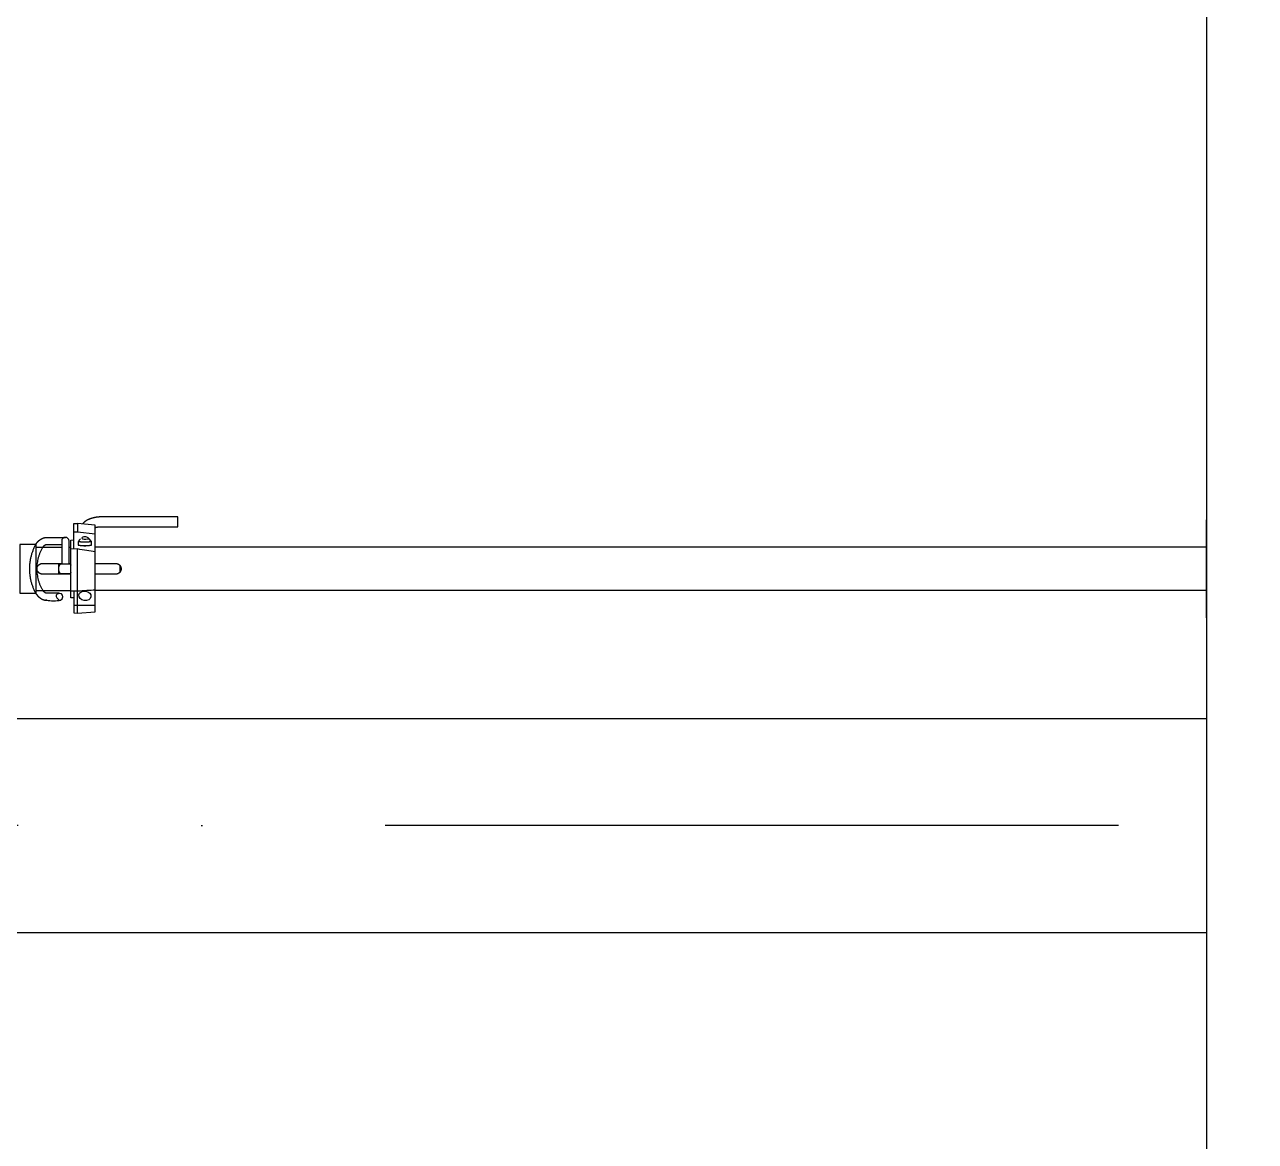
# Model space of a CAD drawing. Header units: millimetres. Extents: x 1924 to 471109, y -30014 to 109986.
# Drawn here: x 465719 to 467733, y 59391 to 61218 of the extents above; entities that cross this region are included whole.
import ezdxf

# ---------------------------------------------------------------- set-up
doc = ezdxf.new("R2010")
doc.units = ezdxf.units.MM
doc.header["$LTSCALE"] = 100
doc.linetypes.add('104', pattern=[4, 2, -2])
doc.linetypes.add('ACAD_ISO10W100', pattern=[18, 12, -3, 0, -3])
doc.layers.add('D NOSNIKY', color=7, linetype='Continuous', true_color=0x994d4d)
doc.layers.add('nosne steny', color=140, linetype='Continuous', lineweight=30, plot=False)
doc.layers.add('podlazi', color=40, linetype='Continuous', lineweight=30, plot=False)
doc.layers.add('osy objektu', color=130, linetype='ACAD_ISO10W100', plot=False)
doc.layers.add('PERI_HIDDEN', color=30, linetype='104', plot=False)

msp = doc.modelspace()

# ---------------------------------------------------------------- linework, layer by layer
at = {"color": 0, "linetype": 'ByBlock'}
for p, q in [((465799.947, 60388.015), (465805.947, 60388.015)), ((465738.447, 60363.29), (465779.947, 60363.29)), ((465791.947, 60363.29), (465794.947, 60363.29)), ((465774.947, 60336.495), (465774.947, 60318.995)), ((465791.947, 60336.495), (465794.947, 60336.495)), ((465874.947, 60333.603), (465874.947, 60321.888)), ((465738.447, 60292.2), (465794.947, 60292.2))]:
    msp.add_line(p, q, dxfattribs=at)
for points in [[(465834.947, 60395.355), (465835.1, 60395.394), (465835.253, 60395.434), (465835.408, 60395.473), (465835.564, 60395.511), (465835.72, 60395.549), (465835.878, 60395.586), (465836.036, 60395.623), (465836.195, 60395.659), (465836.354, 60395.694), (465836.515, 60395.73), (465836.676, 60395.764), (465836.838, 60395.798), (465837.001, 60395.831), (465837.164, 60395.864), (465837.493, 60395.928), (465837.825, 60395.99), (465838.159, 60396.049), (465838.496, 60396.106), (465838.835, 60396.16), (465839.177, 60396.212), (465839.52, 60396.262), (465839.866, 60396.309), (465840.214, 60396.353), (465840.563, 60396.394), (465840.914, 60396.434), (465841.267, 60396.47), (465841.621, 60396.504), (465841.977, 60396.535), (465842.334, 60396.564), (465842.692, 60396.59), (465843.051, 60396.613), (465843.411, 60396.633), (465843.772, 60396.651), (465844.133, 60396.666), (465844.495, 60396.679), (465844.858, 60396.688), (465845.22, 60396.695), (465845.583, 60396.7), (465845.947, 60396.701), (465969.947, 60396.701), (465969.947, 60412.701), (465845.947, 60412.701), (465845.652, 60412.7), (465845.358, 60412.698), (465845.063, 60412.695), (465844.769, 60412.69), (465844.475, 60412.684), (465844.18, 60412.677), (465843.886, 60412.668), (465843.592, 60412.658), (465843.299, 60412.646), (465843.005, 60412.633), (465842.712, 60412.619), (465842.418, 60412.603), (465842.125, 60412.586), (465841.832, 60412.568), (465841.54, 60412.549), (465841.247, 60412.528), (465840.955, 60412.505), (465840.664, 60412.482), (465840.372, 60412.456), (465840.081, 60412.43), (465839.79, 60412.402), (465839.5, 60412.373), (465839.21, 60412.343), (465838.921, 60412.311), (465838.631, 60412.278), (465838.343, 60412.243), (465838.054, 60412.207), (465837.767, 60412.17), (465837.479, 60412.132), (465837.193, 60412.092), (465836.906, 60412.051), (465836.621, 60412.008), (465836.336, 60411.964), (465836.051, 60411.919), (465835.767, 60411.872), (465835.484, 60411.824), (465835.201, 60411.775), (465834.919, 60411.724), (465834.637, 60411.672), (465834.357, 60411.619), (465834.077, 60411.564), (465833.797, 60411.508), (465833.519, 60411.45), (465833.241, 60411.392), (465832.964, 60411.332), (465832.687, 60411.27), (465832.412, 60411.207), (465832.137, 60411.143), (465831.863, 60411.078), (465831.59, 60411.011), (465831.317, 60410.942), (465831.046, 60410.873), (465830.775, 60410.802), (465830.505, 60410.729), (465830.236, 60410.656), (465829.968, 60410.581), (465829.701, 60410.504), (465829.435, 60410.426), (465829.17, 60410.347), (465828.906, 60410.266), (465828.643, 60410.185), (465828.38, 60410.101), (465828.119, 60410.017), (465827.859, 60409.93), (465827.729, 60409.887), (465827.6, 60409.843), (465827.471, 60409.799), (465827.342, 60409.754), (465827.213, 60409.709), (465827.084, 60409.664), (465826.956, 60409.618), (465826.828, 60409.572), (465826.701, 60409.526), (465826.574, 60409.479), (465826.447, 60409.432), (465826.32, 60409.385), (465826.193, 60409.337), (465826.067, 60409.289), (465825.941, 60409.241), (465825.815, 60409.192), (465825.69, 60409.143), (465825.565, 60409.094), (465825.44, 60409.044), (465825.316, 60408.994), (465825.191, 60408.943), (465825.067, 60408.892), (465824.944, 60408.841), (465824.82, 60408.79), (465824.697, 60408.738), (465824.575, 60408.685), (465824.452, 60408.633), (465824.33, 60408.58), (465824.208, 60408.526), (465824.087, 60408.473), (465823.965, 60408.418), (465823.844, 60408.364), (465823.724, 60408.309), (465823.603, 60408.254), (465823.483, 60408.198), (465823.364, 60408.142), (465823.244, 60408.086), (465823.125, 60408.029), (465823.006, 60407.972), (465822.888, 60407.915), (465822.77, 60407.857), (465822.652, 60407.798), (465822.534, 60407.74), (465822.417, 60407.681), (465822.3, 60407.621), (465822.184, 60407.562), (465822.068, 60407.501), (465821.952, 60407.441), (465821.836, 60407.38), (465821.721, 60407.318), (465821.606, 60407.257), (465821.491, 60407.195), (465821.377, 60407.132), (465821.263, 60407.069), (465821.15, 60407.006), (465821.037, 60406.942), (465820.924, 60406.878), (465820.811, 60406.813), (465820.699, 60406.748), (465820.587, 60406.683), (465820.476, 60406.617), (465820.365, 60406.551), (465820.254, 60406.484), (465820.144, 60406.417), (465820.034, 60406.35), (465819.924, 60406.282), (465819.815, 60406.214), (465819.706, 60406.145), (465819.597, 60406.076), (465819.489, 60406.007), (465819.381, 60405.937), (465819.274, 60405.867), (465819.167, 60405.796), (465819.06, 60405.725), (465818.953, 60405.653), (465818.847, 60405.581), (465818.742, 60405.509), (465818.637, 60405.436), (465818.532, 60405.362), (465818.427, 60405.288), (465818.323, 60405.214), (465818.219, 60405.14), (465818.116, 60405.064), (465818.013, 60404.989), (465817.91, 60404.913), (465817.808, 60404.836), (465817.706, 60404.759), (465817.605, 60404.682), (465817.504, 60404.604), (465817.403, 60404.526), (465817.303, 60404.447), (465817.203, 60404.367), (465817.104, 60404.288), (465817.005, 60404.207), (465816.907, 60404.127), (465816.808, 60404.045), (465816.711, 60403.963), (465816.614, 60403.881), (465816.517, 60403.798), (465816.421, 60403.715), (465816.325, 60403.631), (465816.229, 60403.547), (465816.134, 60403.462), (465816.04, 60403.377), (465815.946, 60403.291), (465815.852, 60403.205), (465815.759, 60403.118), (465815.667, 60403.03), (465815.575, 60402.943), (465815.483, 60402.854), (465815.392, 60402.765), (465815.301, 60402.676), (465815.211, 60402.585), (465815.122, 60402.495), (465815.032, 60402.404), (465814.944, 60402.312), (465814.856, 60402.22), (465814.768, 60402.127), (465814.681, 60402.033), (465814.595, 60401.939), (465814.509, 60401.845), (465814.423, 60401.75), (465814.338, 60401.654), (465814.254, 60401.558), (465814.17, 60401.461), (465814.086, 60401.364), (465814.004, 60401.266), (465813.921, 60401.167)], [(465799.947, 60359.929), (465799.947, 60402.015), (465805.947, 60402.015)], [(465805.947, 60255.276), (465834.947, 60257.362), (465834.947, 60398.931), (465805.947, 60402.015), (465805.947, 60388.015), (465834.947, 60384.931)], [(465737.541, 60367.824), (465737.541, 60367.824), (465737.594, 60367.903), (465737.648, 60367.981), (465737.702, 60368.059), (465737.757, 60368.137), (465737.811, 60368.215), (465737.865, 60368.293), (465737.92, 60368.37), (465737.975, 60368.447), (465738.03, 60368.524), (465738.085, 60368.601), (465738.14, 60368.678), (465738.195, 60368.754), (465738.251, 60368.83), (465738.306, 60368.906), (465738.362, 60368.982), (465738.418, 60369.057), (465738.474, 60369.133), (465738.53, 60369.208), (465738.586, 60369.282), (465738.643, 60369.357), (465738.7, 60369.432), (465738.756, 60369.506), (465738.813, 60369.58), (465738.87, 60369.654), (465738.927, 60369.727), (465738.985, 60369.801), (465739.042, 60369.874), (465739.1, 60369.947), (465739.158, 60370.019), (465739.215, 60370.092), (465739.274, 60370.164), (465739.332, 60370.236), (465739.39, 60370.308), (465739.449, 60370.38), (465739.507, 60370.451), (465739.566, 60370.522), (465739.625, 60370.593), (465739.684, 60370.664), (465739.743, 60370.734), (465739.802, 60370.805), (465739.862, 60370.875), (465739.922, 60370.945), (465739.981, 60371.014), (465740.041, 60371.084), (465740.101, 60371.153), (465740.162, 60371.222), (465740.222, 60371.29), (465740.283, 60371.359), (465740.343, 60371.427), (465740.404, 60371.495), (465740.465, 60371.563), (465740.526, 60371.63), (465740.588, 60371.698), (465740.649, 60371.765), (465740.711, 60371.832), (465740.772, 60371.899), (465740.834, 60371.965), (465740.896, 60372.031), (465740.959, 60372.097), (465741.021, 60372.163), (465741.084, 60372.228), (465741.146, 60372.294), (465741.209, 60372.359), (465741.272, 60372.424), (465741.335, 60372.488), (465741.398, 60372.552), (465741.462, 60372.617), (465741.526, 60372.68), (465741.589, 60372.744), (465741.653, 60372.807), (465741.717, 60372.87), (465741.781, 60372.933), (465741.846, 60372.996), (465741.91, 60373.058), (465741.975, 60373.12), (465742.04, 60373.182), (465742.105, 60373.244), (465742.17, 60373.305), (465742.235, 60373.367), (465742.301, 60373.427), (465742.366, 60373.488), (465742.432, 60373.548), (465742.498, 60373.609), (465742.564, 60373.668), (465742.63, 60373.728), (465742.697, 60373.787), (465742.763, 60373.847), (465742.83, 60373.905), (465742.897, 60373.964), (465742.964, 60374.022), (465743.031, 60374.08), (465743.098, 60374.138), (465743.165, 60374.196), (465743.233, 60374.253), (465743.301, 60374.31), (465743.369, 60374.367), (465743.437, 60374.423), (465743.505, 60374.479), (465743.573, 60374.535), (465743.642, 60374.591), (465743.711, 60374.646), (465743.779, 60374.701), (465743.848, 60374.756), (465743.918, 60374.811), (465743.987, 60374.865), (465744.056, 60374.919), (465744.126, 60374.973), (465744.196, 60375.026), (465744.266, 60375.079), (465744.336, 60375.132), (465744.406, 60375.185), (465744.476, 60375.237), (465744.547, 60375.289), (465744.617, 60375.341), (465744.688, 60375.392), (465744.759, 60375.443), (465744.83, 60375.494), (465744.902, 60375.545), (465744.973, 60375.595), (465745.045, 60375.645), (465745.117, 60375.695), (465745.189, 60375.744), (465745.261, 60375.793), (465745.333, 60375.842), (465745.405, 60375.891), (465745.478, 60375.939), (465745.551, 60375.987), (465745.624, 60376.035), (465745.697, 60376.082), (465745.77, 60376.129), (465745.843, 60376.176), (465745.917, 60376.222), (465745.99, 60376.268), (465746.064, 60376.314), (465746.138, 60376.36), (465746.212, 60376.405), (465746.286, 60376.45), (465746.361, 60376.495), (465746.435, 60376.539), (465746.51, 60376.583), (465746.585, 60376.627), (465746.66, 60376.67), (465746.735, 60376.713), (465746.811, 60376.756), (465746.886, 60376.798), (465746.962, 60376.84), (465747.038, 60376.882), (465747.114, 60376.924), (465747.19, 60376.965), (465747.266, 60377.006), (465747.343, 60377.046), (465747.419, 60377.086), (465747.496, 60377.126), (465747.573, 60377.166), (465747.65, 60377.205), (465747.727, 60377.244), (465747.805, 60377.283), (465747.882, 60377.321), (465747.96, 60377.359), (465748.038, 60377.396), (465748.116, 60377.434), (465748.194, 60377.471), (465748.273, 60377.507), (465748.351, 60377.543), (465748.43, 60377.579), (465748.509, 60377.615), (465748.588, 60377.65), (465748.667, 60377.685), (465748.746, 60377.719), (465748.825, 60377.753), (465748.905, 60377.787), (465748.985, 60377.82), (465749.064, 60377.853), (465749.144, 60377.886), (465749.225, 60377.918), (465749.305, 60377.95), (465749.385, 60377.982), (465749.466, 60378.013), (465749.546, 60378.044), (465749.627, 60378.074), (465749.708, 60378.104), (465749.789, 60378.134), (465749.87, 60378.163), (465749.952, 60378.192), (465750.033, 60378.221), (465750.115, 60378.249), (465750.196, 60378.277), (465750.278, 60378.305), (465750.36, 60378.332), (465750.442, 60378.358), (465750.524, 60378.385), (465750.606, 60378.411), (465750.689, 60378.436), (465750.771, 60378.462), (465750.854, 60378.487), (465750.937, 60378.511), (465751.019, 60378.535), (465751.102, 60378.559), (465751.185, 60378.582), (465751.268, 60378.605), (465751.352, 60378.628), (465751.435, 60378.65), (465751.518, 60378.672), (465751.602, 60378.693), (465751.685, 60378.714), (465751.769, 60378.735), (465751.853, 60378.755), (465751.936, 60378.775), (465752.02, 60378.794), (465752.104, 60378.813), (465752.188, 60378.832), (465752.273, 60378.85), (465752.357, 60378.868), (465752.441, 60378.886), (465752.526, 60378.903), (465752.61, 60378.919), (465752.695, 60378.936), (465752.779, 60378.951), (465752.864, 60378.967), (465752.949, 60378.982), (465753.034, 60378.997), (465753.118, 60379.011), (465753.203, 60379.025), (465753.288, 60379.038), (465753.373, 60379.051), (465753.459, 60379.064), (465753.544, 60379.076), (465753.629, 60379.088), (465753.714, 60379.099), (465753.8, 60379.11), (465753.885, 60379.12), (465753.971, 60379.13), (465754.056, 60379.14), (465754.142, 60379.149), (465754.227, 60379.158), (465754.313, 60379.167), (465754.399, 60379.175), (465754.484, 60379.182), (465754.57, 60379.189), (465754.656, 60379.196), (465754.742, 60379.202), (465754.828, 60379.208), (465754.914, 60379.214), (465755, 60379.219), (465755.086, 60379.223), (465755.172, 60379.227), (465755.258, 60379.231), (465755.344, 60379.234), (465755.43, 60379.237), (465755.516, 60379.24), (465755.602, 60379.242), (465755.688, 60379.243), (465755.774, 60379.244), (465755.86, 60379.245), (465755.947, 60379.245), (465785.947, 60379.245)], [(465799.947, 60280.233), (465794.947, 60280.495), (465794.947, 60374.845), (465799.947, 60375.107)], [(465779.947, 60367.245), (465755.947, 60367.245), (465755.859, 60367.245), (465755.771, 60367.243), (465755.684, 60367.239), (465755.595, 60367.235), (465755.507, 60367.229), (465755.418, 60367.221), (465755.329, 60367.212), (465755.284, 60367.207), (465755.239, 60367.202), (465755.194, 60367.196), (465755.149, 60367.19), (465755.104, 60367.183), (465755.058, 60367.176), (465755.013, 60367.169), (465754.967, 60367.161), (465754.922, 60367.153), (465754.876, 60367.144), (465754.83, 60367.135), (465754.784, 60367.126), (465754.738, 60367.116), (465754.692, 60367.106), (465754.645, 60367.095), (465754.599, 60367.084), (465754.552, 60367.073), (465754.505, 60367.061), (465754.458, 60367.048), (465754.411, 60367.035), (465754.364, 60367.022), (465754.317, 60367.008), (465754.269, 60366.994), (465754.221, 60366.979), (465754.173, 60366.964), (465754.125, 60366.948), (465754.077, 60366.932), (465754.029, 60366.916), (465753.98, 60366.898), (465753.931, 60366.881), (465753.882, 60366.863), (465753.833, 60366.844), (465753.784, 60366.825), (465753.735, 60366.806), (465753.685, 60366.785), (465753.635, 60366.765), (465753.585, 60366.744), (465753.535, 60366.722), (465753.484, 60366.7), (465753.434, 60366.677), (465753.383, 60366.654), (465753.332, 60366.63), (465753.281, 60366.606), (465753.229, 60366.581), (465753.177, 60366.556), (465753.125, 60366.53), (465753.073, 60366.503), (465753.021, 60366.476), (465752.968, 60366.449), (465752.916, 60366.421), (465752.863, 60366.392), (465752.809, 60366.363), (465752.756, 60366.333), (465752.702, 60366.302), (465752.648, 60366.271), (465752.594, 60366.24), (465752.539, 60366.207), (465752.485, 60366.174), (465752.43, 60366.141), (465752.374, 60366.107), (465752.319, 60366.072), (465752.263, 60366.037), (465752.207, 60366.001), (465752.151, 60365.965), (465752.095, 60365.927), (465752.038, 60365.889), (465751.981, 60365.851), (465751.925, 60365.812), (465751.868, 60365.772), (465751.81, 60365.732), (465751.753, 60365.691), (465751.695, 60365.649), (465751.638, 60365.606), (465751.58, 60365.563), (465751.522, 60365.52), (465751.463, 60365.475), (465751.405, 60365.43), (465751.346, 60365.385), (465751.288, 60365.338), (465751.229, 60365.291), (465751.17, 60365.244), (465751.111, 60365.195), (465751.052, 60365.146), (465750.992, 60365.097), (465750.933, 60365.046), (465750.873, 60364.995), (465750.813, 60364.944), (465750.753, 60364.891), (465750.693, 60364.838), (465750.633, 60364.785), (465750.573, 60364.73), (465750.513, 60364.675), (465750.453, 60364.62), (465750.392, 60364.563), (465750.331, 60364.506), (465750.271, 60364.448), (465750.21, 60364.39), (465750.149, 60364.331), (465750.088, 60364.271), (465750.027, 60364.21), (465749.966, 60364.149), (465749.905, 60364.087), (465749.844, 60364.025), (465749.782, 60363.961), (465749.721, 60363.898), (465749.66, 60363.833), (465749.598, 60363.767), (465749.537, 60363.701), (465749.475, 60363.635), (465749.414, 60363.567), (465749.352, 60363.499), (465749.29, 60363.43), (465749.229, 60363.361), (465749.167, 60363.29)], [(465834.947, 60355.555), (465831.517, 60356.109), (465828.033, 60356.671), (465824.495, 60357.241), (465820.902, 60357.818), (465817.251, 60358.404), (465813.543, 60358.999), (465809.775, 60359.602), (465805.947, 60360.214), (465794.947, 60359.691)], [(465794.947, 60291.71), (465795.944, 60291.704), (465796.943, 60291.698), (465797.943, 60291.693), (465798.944, 60291.687), (465799.947, 60291.682), (465799.947, 60255.692), (465805.947, 60255.276), (465805.947, 60360.214)], [(467652.947, 60363.245), (465958.697, 60363.245), (465943.697, 60363.29), (465834.947, 60363.29)], [(465738.447, 60331.745), (465740.664, 60331.745), (465740.735, 60331.88), (465740.808, 60332.014), (465740.884, 60332.146), (465740.961, 60332.276), (465741.041, 60332.405), (465741.123, 60332.532), (465741.206, 60332.657), (465741.292, 60332.781), (465741.379, 60332.903), (465741.469, 60333.023), (465741.559, 60333.141), (465741.652, 60333.257), (465741.746, 60333.371), (465741.841, 60333.483), (465741.938, 60333.593), (465742.036, 60333.701), (465742.136, 60333.806), (465742.236, 60333.909), (465742.339, 60334.011), (465742.443, 60334.111), (465742.55, 60334.209), (465742.659, 60334.307), (465742.77, 60334.403), (465742.883, 60334.497), (465742.998, 60334.59), (465743.116, 60334.681), (465743.235, 60334.771), (465743.356, 60334.859), (465743.479, 60334.945), (465743.603, 60335.03), (465743.73, 60335.112), (465743.858, 60335.193), (465743.987, 60335.272), (465744.119, 60335.348), (465744.251, 60335.422), (465744.385, 60335.494), (465744.521, 60335.564), (465744.658, 60335.632), (465744.796, 60335.697), (465744.935, 60335.76), (465745.076, 60335.82), (465745.217, 60335.878), (465745.36, 60335.933), (465745.504, 60335.985), (465745.648, 60336.035), (465745.793, 60336.082), (465745.939, 60336.127), (465746.086, 60336.169), (465746.233, 60336.209), (465746.381, 60336.246), (465746.528, 60336.28), (465746.677, 60336.312), (465746.825, 60336.341), (465746.974, 60336.368), (465747.122, 60336.392), (465747.271, 60336.414), (465747.419, 60336.433), (465747.567, 60336.449), (465747.715, 60336.463), (465747.862, 60336.475), (465748.009, 60336.484), (465748.156, 60336.49), (465748.302, 60336.494), (465748.447, 60336.495), (465779.947, 60336.495)], [(465834.947, 60336.495), (465868.447, 60336.495), (465868.55, 60336.495), (465868.654, 60336.493), (465868.759, 60336.489), (465868.863, 60336.485), (465868.968, 60336.479), (465869.074, 60336.472), (465869.179, 60336.463), (465869.285, 60336.454), (465869.391, 60336.443), (465869.497, 60336.43), (465869.603, 60336.417), (465869.709, 60336.402), (465869.815, 60336.385), (465869.921, 60336.368), (465870.028, 60336.349), (465870.134, 60336.329), (465870.24, 60336.307), (465870.346, 60336.284), (465870.452, 60336.26), (465870.557, 60336.235), (465870.663, 60336.208), (465870.768, 60336.18), (465870.873, 60336.15), (465870.978, 60336.12), (465871.082, 60336.088), (465871.186, 60336.054), (465871.29, 60336.02), (465871.393, 60335.984), (465871.496, 60335.946), (465871.598, 60335.908), (465871.7, 60335.868), (465871.801, 60335.827), (465871.902, 60335.784), (465872.002, 60335.74), (465872.101, 60335.695), (465872.2, 60335.649), (465872.299, 60335.601), (465872.396, 60335.552), (465872.493, 60335.502), (465872.589, 60335.451), (465872.685, 60335.399), (465872.779, 60335.345), (465872.873, 60335.291), (465872.966, 60335.235), (465873.059, 60335.178), (465873.15, 60335.121), (465873.241, 60335.062), (465873.331, 60335.002), (465873.42, 60334.942), (465873.508, 60334.88), (465873.595, 60334.818), (465873.681, 60334.754), (465873.766, 60334.69), (465873.85, 60334.625), (465873.934, 60334.559), (465874.016, 60334.492), (465874.097, 60334.425), (465874.177, 60334.357), (465874.256, 60334.288), (465874.334, 60334.218), (465874.41, 60334.148), (465874.486, 60334.077), (465874.56, 60334.005), (465874.633, 60333.933), (465874.706, 60333.86), (465874.777, 60333.785), (465874.848, 60333.71), (465874.919, 60333.633), (465874.988, 60333.555), (465875.057, 60333.476), (465875.126, 60333.396), (465875.193, 60333.315), (465875.26, 60333.233), (465875.326, 60333.15), (465875.391, 60333.065), (465875.455, 60332.98), (465875.519, 60332.894), (465875.581, 60332.807), (465875.643, 60332.719), (465875.703, 60332.63), (465875.763, 60332.54), (465875.822, 60332.45), (465875.879, 60332.358), (465875.936, 60332.266), (465875.992, 60332.173), (465876.046, 60332.079), (465876.1, 60331.984), (465876.152, 60331.888), (465876.203, 60331.792), (465876.253, 60331.695), (465876.302, 60331.598), (465876.35, 60331.499), (465876.396, 60331.401), (465876.441, 60331.301), (465876.485, 60331.201), (465876.528, 60331.1), (465876.569, 60330.999), (465876.609, 60330.897), (465876.648, 60330.795), (465876.685, 60330.692), (465876.721, 60330.589), (465876.756, 60330.485), (465876.789, 60330.381), (465876.821, 60330.277), (465876.852, 60330.172), (465876.881, 60330.067), (465876.909, 60329.962), (465876.936, 60329.856), (465876.961, 60329.751), (465876.986, 60329.645), (465877.008, 60329.539), (465877.03, 60329.433), (465877.05, 60329.326), (465877.069, 60329.22), (465877.087, 60329.114), (465877.103, 60329.008), (465877.118, 60328.901), (465877.132, 60328.795), (465877.144, 60328.689), (465877.155, 60328.584), (465877.165, 60328.478), (465877.173, 60328.372), (465877.18, 60328.267), (465877.186, 60328.162), (465877.191, 60328.057), (465877.194, 60327.953), (465877.196, 60327.849), (465877.197, 60327.745), (465877.196, 60327.642), (465877.194, 60327.538), (465877.191, 60327.433), (465877.186, 60327.328), (465877.18, 60327.223), (465877.173, 60327.118), (465877.165, 60327.013), (465877.155, 60326.907), (465877.144, 60326.801), (465877.132, 60326.695), (465877.118, 60326.589), (465877.103, 60326.483), (465877.087, 60326.377), (465877.069, 60326.27), (465877.05, 60326.164), (465877.03, 60326.058), (465877.008, 60325.952), (465876.986, 60325.846), (465876.961, 60325.74), (465876.936, 60325.634), (465876.909, 60325.529), (465876.881, 60325.423), (465876.852, 60325.318), (465876.821, 60325.214), (465876.789, 60325.109), (465876.756, 60325.005), (465876.721, 60324.902), (465876.685, 60324.798), (465876.648, 60324.696), (465876.609, 60324.593), (465876.569, 60324.492), (465876.528, 60324.39), (465876.485, 60324.29), (465876.441, 60324.189), (465876.396, 60324.09), (465876.35, 60323.991), (465876.302, 60323.893), (465876.253, 60323.795), (465876.203, 60323.698), (465876.152, 60323.602), (465876.1, 60323.507), (465876.046, 60323.412), (465875.992, 60323.318), (465875.936, 60323.225), (465875.879, 60323.132), (465875.822, 60323.041), (465875.763, 60322.95), (465875.703, 60322.86), (465875.643, 60322.771), (465875.581, 60322.683), (465875.519, 60322.596), (465875.455, 60322.51), (465875.391, 60322.425), (465875.326, 60322.341), (465875.26, 60322.258), (465875.193, 60322.175), (465875.126, 60322.094), (465875.057, 60322.014), (465874.988, 60321.935), (465874.919, 60321.858), (465874.848, 60321.781), (465874.777, 60321.705), (465874.706, 60321.631), (465874.633, 60321.558), (465874.56, 60321.485), (465874.486, 60321.414), (465874.41, 60321.343), (465874.334, 60321.272), (465874.256, 60321.203), (465874.177, 60321.134), (465874.097, 60321.066), (465874.016, 60320.998), (465873.934, 60320.931), (465873.85, 60320.865), (465873.766, 60320.8), (465873.681, 60320.736), (465873.595, 60320.673), (465873.508, 60320.61), (465873.42, 60320.549), (465873.331, 60320.488), (465873.241, 60320.428), (465873.15, 60320.37), (465873.059, 60320.312), (465872.966, 60320.255), (465872.873, 60320.2), (465872.779, 60320.145), (465872.685, 60320.092), (465872.589, 60320.039), (465872.493, 60319.988), (465872.396, 60319.938), (465872.299, 60319.889), (465872.2, 60319.842), (465872.101, 60319.795), (465872.002, 60319.75), (465871.902, 60319.706), (465871.801, 60319.664), (465871.7, 60319.623), (465871.598, 60319.583), (465871.496, 60319.544), (465871.393, 60319.507), (465871.29, 60319.471), (465871.186, 60319.436), (465871.082, 60319.403), (465870.978, 60319.371), (465870.873, 60319.34), (465870.768, 60319.311), (465870.663, 60319.283), (465870.557, 60319.256), (465870.452, 60319.23), (465870.346, 60319.206), (465870.24, 60319.183), (465870.134, 60319.162), (465870.028, 60319.142), (465869.921, 60319.123), (465869.815, 60319.105), (465869.709, 60319.089), (465869.603, 60319.074), (465869.497, 60319.06), (465869.391, 60319.048), (465869.285, 60319.037), (465869.179, 60319.027), (465869.074, 60319.019), (465868.968, 60319.011), (465868.863, 60319.006), (465868.759, 60319.001), (465868.654, 60318.998), (465868.55, 60318.996), (465868.447, 60318.995), (465834.947, 60318.995)], [(465794.947, 60318.995), (465748.447, 60318.995), (465748.302, 60318.996), (465748.156, 60319), (465748.009, 60319.007), (465747.862, 60319.016), (465747.715, 60319.027), (465747.567, 60319.041), (465747.419, 60319.057), (465747.271, 60319.077), (465747.122, 60319.098), (465746.974, 60319.122), (465746.825, 60319.149), (465746.677, 60319.178), (465746.528, 60319.21), (465746.381, 60319.245), (465746.233, 60319.282), (465746.086, 60319.321), (465745.939, 60319.364), (465745.793, 60319.408), (465745.648, 60319.456), (465745.504, 60319.505), (465745.36, 60319.558), (465745.217, 60319.613), (465745.076, 60319.671), (465744.935, 60319.731), (465744.796, 60319.793), (465744.658, 60319.859), (465744.521, 60319.926), (465744.385, 60319.996), (465744.251, 60320.068), (465744.119, 60320.142), (465743.987, 60320.219), (465743.858, 60320.297), (465743.73, 60320.378), (465743.603, 60320.461), (465743.479, 60320.545), (465743.356, 60320.631), (465743.235, 60320.719), (465743.116, 60320.809), (465742.998, 60320.9), (465742.883, 60320.993), (465742.77, 60321.088), (465742.659, 60321.184), (465742.55, 60321.281), (465742.443, 60321.38), (465742.339, 60321.48), (465742.236, 60321.581), (465742.136, 60321.684), (465742.036, 60321.79), (465741.938, 60321.897), (465741.841, 60322.007), (465741.746, 60322.119), (465741.652, 60322.233), (465741.559, 60322.35), (465741.469, 60322.468), (465741.379, 60322.588), (465741.292, 60322.709), (465741.206, 60322.833), (465741.123, 60322.959), (465741.041, 60323.086), (465740.961, 60323.214), (465740.884, 60323.345), (465740.808, 60323.477), (465740.735, 60323.61), (465740.664, 60323.745), (465738.447, 60323.745)], [(465749.167, 60292.2), (465749.229, 60292.13), (465749.29, 60292.06), (465749.352, 60291.991), (465749.414, 60291.923), (465749.475, 60291.856), (465749.537, 60291.789), (465749.598, 60291.723), (465749.66, 60291.657), (465749.721, 60291.592), (465749.783, 60291.528), (465749.844, 60291.465), (465749.905, 60291.402), (465749.966, 60291.34), (465750.027, 60291.279), (465750.088, 60291.219), (465750.149, 60291.159), (465750.21, 60291.099), (465750.271, 60291.041), (465750.332, 60290.983), (465750.392, 60290.926), (465750.453, 60290.87), (465750.513, 60290.814), (465750.573, 60290.759), (465750.633, 60290.705), (465750.693, 60290.651), (465750.753, 60290.598), (465750.813, 60290.546), (465750.872, 60290.495), (465750.932, 60290.444), (465750.991, 60290.394), (465751.05, 60290.345), (465751.109, 60290.296), (465751.168, 60290.248), (465751.227, 60290.2), (465751.285, 60290.154), (465751.344, 60290.108), (465751.402, 60290.062), (465751.46, 60290.017), (465751.518, 60289.973), (465751.576, 60289.93), (465751.634, 60289.887), (465751.691, 60289.845), (465751.749, 60289.803), (465751.806, 60289.762), (465751.863, 60289.722), (465751.92, 60289.683), (465751.976, 60289.644), (465752.033, 60289.605), (465752.089, 60289.568), (465752.146, 60289.53), (465752.202, 60289.494), (465752.257, 60289.458), (465752.313, 60289.423), (465752.369, 60289.388), (465752.424, 60289.354), (465752.479, 60289.321), (465752.534, 60289.288), (465752.589, 60289.255), (465752.643, 60289.224), (465752.698, 60289.193), (465752.752, 60289.162), (465752.806, 60289.132), (465752.86, 60289.103), (465752.913, 60289.074), (465752.967, 60289.046), (465753.02, 60289.018), (465753.073, 60288.991), (465753.126, 60288.964), (465753.179, 60288.938), (465753.231, 60288.913), (465753.283, 60288.888), (465753.335, 60288.864), (465753.387, 60288.84), (465753.438, 60288.816), (465753.49, 60288.794), (465753.541, 60288.772), (465753.592, 60288.75), (465753.642, 60288.729), (465753.693, 60288.708), (465753.743, 60288.688), (465753.793, 60288.668), (465753.843, 60288.649), (465753.892, 60288.631), (465753.942, 60288.613), (465753.991, 60288.595), (465754.04, 60288.578), (465754.088, 60288.562), (465754.137, 60288.546), (465754.185, 60288.53), (465754.233, 60288.515), (465754.28, 60288.5), (465754.328, 60288.486), (465754.375, 60288.472), (465754.422, 60288.459), (465754.469, 60288.446), (465754.516, 60288.433), (465754.562, 60288.421), (465754.609, 60288.41), (465754.655, 60288.399), (465754.701, 60288.388), (465754.747, 60288.377), (465754.793, 60288.368), (465754.838, 60288.358), (465754.884, 60288.349), (465754.929, 60288.34), (465754.974, 60288.332), (465755.02, 60288.324), (465755.064, 60288.316), (465755.109, 60288.309), (465755.154, 60288.303), (465755.199, 60288.296), (465755.243, 60288.29), (465755.288, 60288.285), (465755.332, 60288.28), (465755.376, 60288.275), (465755.42, 60288.27), (465755.465, 60288.266), (465755.509, 60288.263), (465755.597, 60288.256), (465755.684, 60288.251), (465755.772, 60288.248), (465755.859, 60288.246), (465755.947, 60288.245), (465775.947, 60288.245)], [(465794.947, 60291.823), (465797.136, 60291.811), (465799.33, 60291.798), (465801.53, 60291.787), (465803.736, 60291.775), (465805.947, 60291.763), (465809.759, 60291.965), (465813.517, 60292.168), (465817.22, 60292.371), (465820.87, 60292.575), (465824.467, 60292.78), (465828.012, 60292.986), (465831.505, 60293.192), (465834.947, 60293.399)], [(467652.947, 60292.245), (465958.697, 60292.245), (465943.697, 60292.2), (465834.947, 60292.2)], [(465834.947, 60267.913), (465805.947, 60267.776), (465799.947, 60267.858)]]:
    msp.add_lwpolyline(points, dxfattribs=at)
for points in [[(465791.947, 60335.745), (465791.947, 60373.245, 1), (465779.947, 60373.245), (465779.947, 60335.745)], [(465778.947, 60335.745), (465792.947, 60335.745, -0.41421356), (465794.947, 60333.745)], [(465794.947, 60321.745, -0.41421356), (465792.947, 60319.745), (465778.947, 60319.745)]]:
    msp.add_lwpolyline(points, format="xyb", dxfattribs=at)
msp.add_lwpolyline([(465738.447, 60367.745), (465711.447, 60367.745), (465711.447, 60287.745), (465738.447, 60287.745)], close=True, dxfattribs=at)
for centre, start, end in [((465781.447, 60329.745), 112.619865, 180), ((465781.447, 60325.745), 180, 247.380135)]:
    msp.add_arc(centre, 6.5, start, end, dxfattribs=at)
for centre, major_axis, ratio, start_param, end_param in [((465817.947, 60372.707), (-8.5, 0), 0.8660254, 1.21344347, 1.92814919), ((465817.947, 60270.731), (9.972, 1.456), 0.50974852, 1.21159877, 1.5187321)]:
    msp.add_ellipse(centre, major_axis=major_axis, ratio=ratio, start_param=start_param, end_param=end_param, dxfattribs=at)
msp.add_ellipse((465817.947, 60283.556), major_axis=(9.935, -1.499), ratio=0.76164659, dxfattribs=at)
for points, weights, knots in [([(465807.207, 60372.612), (465806.066, 60369.581), (465807.207, 60366.55), (465807.433, 60366.517), (465807.659, 60366.483), (465807.886, 60366.451), (465808.113, 60366.419), (465808.342, 60366.388), (465808.57, 60366.358), (465808.8, 60366.328), (465809.029, 60366.299), (465809.259, 60366.271), (465809.489, 60366.243), (465809.72, 60366.217), (465809.951, 60366.191), (465810.183, 60366.166), (465810.414, 60366.141), (465810.646, 60366.118), (465810.878, 60366.095), (465811.11, 60366.073), (465811.342, 60366.051), (465811.574, 60366.031), (465811.807, 60366.01), (465812.039, 60365.992), (465812.271, 60365.973), (465812.503, 60365.955), (465812.735, 60365.938), (465812.967, 60365.922), (465813.199, 60365.906), (465813.43, 60365.892), (465813.661, 60365.878), (465813.892, 60365.865), (465814.122, 60365.852), (465814.352, 60365.841), (465814.582, 60365.829), (465814.811, 60365.819), (465815.039, 60365.809), (465815.267, 60365.801), (465815.495, 60365.792), (465815.721, 60365.785), (465815.948, 60365.778), (465816.173, 60365.772), (465816.398, 60365.767), (465816.621, 60365.762), (465816.845, 60365.758), (465817.067, 60365.755), (465817.288, 60365.753), (465817.508, 60365.751), (465817.728, 60365.75), (465817.947, 60365.75), (465818.165, 60365.75), (465818.385, 60365.751), (465818.605, 60365.753), (465818.826, 60365.755), (465819.048, 60365.758), (465819.272, 60365.762), (465819.495, 60365.767), (465819.72, 60365.772), (465819.945, 60365.778), (465820.172, 60365.785), (465820.398, 60365.792), (465820.626, 60365.801), (465820.854, 60365.809), (465821.082, 60365.819), (465821.311, 60365.829), (465821.541, 60365.841), (465821.771, 60365.852), (465822.001, 60365.865), (465822.232, 60365.878), (465822.463, 60365.892), (465822.694, 60365.906), (465822.926, 60365.922), (465823.158, 60365.938), (465823.39, 60365.955), (465823.622, 60365.973), (465823.854, 60365.992), (465824.086, 60366.01), (465824.319, 60366.031), (465824.551, 60366.051), (465824.783, 60366.073), (465825.015, 60366.095), (465825.247, 60366.118), (465825.479, 60366.141), (465825.711, 60366.166), (465825.942, 60366.191), (465826.173, 60366.217), (465826.404, 60366.243), (465826.634, 60366.271), (465826.864, 60366.299), (465827.094, 60366.328), (465827.323, 60366.358), (465827.551, 60366.388), (465827.78, 60366.419), (465828.007, 60366.451), (465828.234, 60366.483), (465828.46, 60366.517), (465828.686, 60366.55), (465829.827, 60369.581), (465828.686, 60372.612)], [1, 0.950785715177, 1, 1, 1, 1, 1, 1, 1, 1, 1, 1, 1, 1, 1, 1, 1, 1, 1, 1, 1, 1, 1, 1, 1, 1, 1, 1, 1, 1, 1, 1, 1, 1, 1, 1, 1, 1, 1, 1, 1, 1, 1, 1, 1, 1, 1, 1, 1, 1, 1, 1, 1, 1, 1, 1, 1, 1, 1, 1, 1, 1, 1, 1, 1, 1, 1, 1, 1, 1, 1, 1, 1, 1, 1, 1, 1, 1, 1, 1, 1, 1, 1, 1, 1, 1, 1, 1, 1, 1, 1, 1, 1, 1, 1, 1, 1, 0.950785715177, 1], [0, 0, 0, 0.63006884, 0.63006884, 1.63006884, 1.63006884, 2.63006884, 2.63006884, 3.63006884, 3.63006884, 4.63006884, 4.63006884, 5.63006884, 5.63006884, 6.63006884, 6.63006884, 7.63006884, 7.63006884, 8.63006884, 8.63006884, 9.63006884, 9.63006884, 10.63006884, 10.63006884, 11.63006884, 11.63006884, 12.63006884, 12.63006884, 13.63006884, 13.63006884, 14.63006884, 14.63006884, 15.63006884, 15.63006884, 16.63006884, 16.63006884, 17.63006884, 17.63006884, 18.63006884, 18.63006884, 19.63006884, 19.63006884, 20.63006884, 20.63006884, 21.63006884, 21.63006884, 22.63006884, 22.63006884, 23.63006884, 23.63006884, 24.63006884, 24.63006884, 25.63006884, 25.63006884, 26.63006884, 26.63006884, 27.63006884, 27.63006884, 28.63006884, 28.63006884, 29.63006884, 29.63006884, 30.63006884, 30.63006884, 31.63006884, 31.63006884, 32.63006884, 32.63006884, 33.63006884, 33.63006884, 34.63006884, 34.63006884, 35.63006884, 35.63006884, 36.63006884, 36.63006884, 37.63006884, 37.63006884, 38.63006884, 38.63006884, 39.63006884, 39.63006884, 40.63006884, 40.63006884, 41.63006884, 41.63006884, 42.63006884, 42.63006884, 43.63006884, 43.63006884, 44.63006884, 44.63006884, 45.63006884, 45.63006884, 46.63006884, 46.63006884, 47.63006884, 47.63006884, 48.26013767, 48.26013767, 48.26013767]), ([(465810.83, 60376.732), (465809.018, 60374.672), (465807.207, 60372.612), (465807.433, 60372.579), (465807.659, 60372.545), (465807.886, 60372.513), (465808.113, 60372.481), (465808.342, 60372.451), (465808.57, 60372.42), (465808.8, 60372.391), (465809.029, 60372.361), (465809.259, 60372.333), (465809.489, 60372.306), (465809.72, 60372.279), (465809.951, 60372.253), (465810.183, 60372.228), (465810.414, 60372.203), (465810.646, 60372.18), (465810.878, 60372.157), (465811.11, 60372.135), (465811.342, 60372.113), (465811.574, 60372.093), (465811.807, 60372.073), (465812.039, 60372.054), (465812.271, 60372.035), (465812.503, 60372.018), (465812.735, 60372), (465812.967, 60371.984), (465813.199, 60371.969), (465813.43, 60371.954), (465813.661, 60371.94), (465813.892, 60371.927), (465814.122, 60371.914), (465814.352, 60371.903), (465814.582, 60371.891), (465814.811, 60371.881), (465815.039, 60371.871), (465815.267, 60371.863), (465815.495, 60371.854), (465815.721, 60371.847), (465815.948, 60371.84), (465816.173, 60371.834), (465816.398, 60371.829), (465816.621, 60371.825), (465816.845, 60371.82), (465817.067, 60371.818), (465817.288, 60371.815), (465817.508, 60371.813), (465817.728, 60371.812), (465817.947, 60371.812), (465818.165, 60371.812), (465818.385, 60371.813), (465818.605, 60371.815), (465818.826, 60371.818), (465819.048, 60371.82), (465819.272, 60371.825), (465819.495, 60371.829), (465819.72, 60371.834), (465819.945, 60371.84), (465820.172, 60371.847), (465820.398, 60371.854), (465820.626, 60371.863), (465820.854, 60371.871), (465821.082, 60371.881), (465821.311, 60371.891), (465821.541, 60371.903), (465821.771, 60371.914), (465822.001, 60371.927), (465822.232, 60371.94), (465822.463, 60371.954), (465822.694, 60371.969), (465822.926, 60371.984), (465823.158, 60372), (465823.39, 60372.018), (465823.622, 60372.035), (465823.854, 60372.054), (465824.086, 60372.073), (465824.319, 60372.093), (465824.551, 60372.113), (465824.783, 60372.135), (465825.015, 60372.157), (465825.247, 60372.18), (465825.479, 60372.203), (465825.711, 60372.228), (465825.942, 60372.253), (465826.173, 60372.279), (465826.404, 60372.306), (465826.634, 60372.333), (465826.864, 60372.361), (465827.094, 60372.391), (465827.323, 60372.42), (465827.551, 60372.451), (465827.78, 60372.481), (465828.007, 60372.513), (465828.234, 60372.545), (465828.46, 60372.579), (465828.686, 60372.612), (465826.875, 60374.672), (465825.063, 60376.732), (465822.547, 60380.068), (465817.947, 60380.068), (465813.346, 60380.068), (465810.83, 60376.732), (465817.947, 60376.732), (465825.063, 60376.732)], [1, 1, 1, 1, 1, 1, 1, 1, 1, 1, 1, 1, 1, 1, 1, 1, 1, 1, 1, 1, 1, 1, 1, 1, 1, 1, 1, 1, 1, 1, 1, 1, 1, 1, 1, 1, 1, 1, 1, 1, 1, 1, 1, 1, 1, 1, 1, 1, 1, 1, 1, 1, 1, 1, 1, 1, 1, 1, 1, 1, 1, 1, 1, 1, 1, 1, 1, 1, 1, 1, 1, 1, 1, 1, 1, 1, 1, 1, 1, 1, 1, 1, 1, 1, 1, 1, 1, 1, 1, 1, 1, 1, 1, 1, 1, 1, 1, 1, 1, 0.87943909683, 1, 0.87943909683, 1, 1, 1], [0, 0, 0, 1, 1, 2, 2, 3, 3, 4, 4, 5, 5, 6, 6, 7, 7, 8, 8, 9, 9, 10, 10, 11, 11, 12, 12, 13, 13, 14, 14, 15, 15, 16, 16, 17, 17, 18, 18, 19, 19, 20, 20, 21, 21, 22, 22, 23, 23, 24, 24, 25, 25, 26, 26, 27, 27, 28, 28, 29, 29, 30, 30, 31, 31, 32, 32, 33, 33, 34, 34, 35, 35, 36, 36, 37, 37, 38, 38, 39, 39, 40, 40, 41, 41, 42, 42, 43, 43, 44, 44, 45, 45, 46, 46, 47, 47, 48, 48, 49, 49, 49.9922275, 49.9922275, 50.98445501, 50.98445501, 51.98445501, 51.98445501, 51.98445501]), ([(465737.5, 60287.745), (465737.52, 60287.706), (465737.541, 60287.666), (465737.568, 60287.627), (465737.594, 60287.588), (465737.621, 60287.549), (465737.648, 60287.509), (465737.675, 60287.47), (465737.702, 60287.431), (465737.73, 60287.392), (465737.757, 60287.353), (465737.784, 60287.314), (465737.811, 60287.275), (465737.838, 60287.237), (465737.865, 60287.198), (465737.893, 60287.159), (465737.92, 60287.12), (465737.947, 60287.082), (465737.975, 60287.043), (465738.002, 60287.005), (465738.03, 60286.966), (465738.057, 60286.928), (465738.085, 60286.889), (465738.112, 60286.851), (465738.14, 60286.813), (465738.168, 60286.775), (465738.195, 60286.737), (465738.223, 60286.698), (465738.251, 60286.66), (465738.279, 60286.622), (465738.306, 60286.584), (465738.334, 60286.547), (465738.362, 60286.509), (465738.39, 60286.471), (465738.418, 60286.433), (465738.446, 60286.396), (465738.474, 60286.358), (465738.502, 60286.32), (465738.53, 60286.283), (465738.558, 60286.245), (465738.586, 60286.208), (465738.615, 60286.171), (465738.643, 60286.133), (465738.671, 60286.096), (465738.7, 60286.059), (465738.728, 60286.022), (465738.756, 60285.985), (465738.785, 60285.948), (465738.813, 60285.911), (465738.842, 60285.874), (465738.87, 60285.837), (465738.899, 60285.8), (465738.928, 60285.763), (465738.956, 60285.726), (465738.985, 60285.69), (465739.014, 60285.653), (465739.042, 60285.616), (465739.071, 60285.58), (465739.1, 60285.543), (465739.129, 60285.507), (465739.158, 60285.471), (465739.187, 60285.434), (465739.216, 60285.398), (465739.245, 60285.362), (465739.274, 60285.326), (465739.303, 60285.29), (465739.332, 60285.253), (465739.361, 60285.218), (465739.39, 60285.182), (465739.42, 60285.146), (465739.449, 60285.11), (465739.478, 60285.074), (465739.508, 60285.038), (465739.537, 60285.003), (465739.566, 60284.967), (465739.596, 60284.931), (465739.625, 60284.896), (465739.655, 60284.861), (465739.685, 60284.825), (465739.714, 60284.79), (465739.744, 60284.754), (465739.774, 60284.719), (465739.803, 60284.684), (465739.833, 60284.649), (465739.863, 60284.614), (465739.893, 60284.579), (465739.923, 60284.544), (465739.952, 60284.509), (465739.982, 60284.474), (465740.012, 60284.439), (465740.042, 60284.405), (465740.072, 60284.37), (465740.103, 60284.335), (465740.133, 60284.301), (465740.163, 60284.266), (465740.193, 60284.232), (465740.223, 60284.197), (465740.254, 60284.163), (465740.284, 60284.129), (465740.314, 60284.095), (465740.345, 60284.06), (465740.375, 60284.026), (465740.406, 60283.992), (465740.436, 60283.958), (465740.467, 60283.924), (465740.497, 60283.891), (465740.528, 60283.857), (465740.558, 60283.823), (465740.589, 60283.789), (465740.62, 60283.756), (465740.651, 60283.722), (465740.681, 60283.688), (465740.712, 60283.655), (465740.743, 60283.622), (465740.774, 60283.588), (465740.805, 60283.555), (465740.836, 60283.522), (465740.867, 60283.489), (465740.898, 60283.455), (465740.929, 60283.422), (465740.96, 60283.389), (465740.992, 60283.357), (465741.023, 60283.324), (465741.054, 60283.291), (465741.085, 60283.258), (465741.117, 60283.225), (465741.148, 60283.193), (465741.18, 60283.16), (465741.211, 60283.128), (465741.242, 60283.095), (465741.274, 60283.063), (465741.306, 60283.03), (465741.337, 60282.998), (465741.369, 60282.966), (465741.4, 60282.934), (465741.432, 60282.902), (465741.464, 60282.87), (465741.496, 60282.838), (465741.527, 60282.806), (465741.559, 60282.774), (465741.591, 60282.742), (465741.623, 60282.711), (465741.655, 60282.679), (465741.687, 60282.647), (465741.719, 60282.616), (465741.751, 60282.584), (465741.783, 60282.553), (465741.816, 60282.522), (465741.848, 60282.49), (465741.88, 60282.459), (465741.912, 60282.428), (465741.945, 60282.397), (465741.977, 60282.366), (465742.009, 60282.335), (465742.042, 60282.304), (465742.074, 60282.273), (465742.107, 60282.242), (465742.139, 60282.212), (465742.172, 60282.181), (465742.204, 60282.15), (465742.237, 60282.12), (465742.27, 60282.089), (465742.303, 60282.059), (465742.335, 60282.029), (465742.368, 60281.998), (465742.401, 60281.968), (465742.434, 60281.938), (465742.467, 60281.908), (465742.5, 60281.878), (465742.533, 60281.848), (465742.566, 60281.818), (465742.599, 60281.788), (465742.632, 60281.758), (465742.665, 60281.729), (465742.698, 60281.699), (465742.732, 60281.67), (465742.765, 60281.64), (465742.798, 60281.611), (465742.831, 60281.581), (465742.865, 60281.552), (465742.898, 60281.523), (465742.932, 60281.494), (465742.965, 60281.464), (465742.999, 60281.435), (465743.032, 60281.407), (465743.066, 60281.378), (465743.1, 60281.349), (465743.133, 60281.32), (465743.167, 60281.291), (465743.201, 60281.263), (465743.235, 60281.234), (465743.268, 60281.206), (465743.302, 60281.177), (465743.336, 60281.149), (465743.37, 60281.121), (465743.404, 60281.092), (465743.438, 60281.064), (465743.472, 60281.036), (465743.506, 60281.008), (465743.541, 60280.98), (465743.575, 60280.952), (465743.609, 60280.924), (465743.643, 60280.897), (465743.677, 60280.869), (465743.712, 60280.841), (465743.746, 60280.814), (465743.781, 60280.786), (465743.815, 60280.759), (465743.85, 60280.732), (465743.884, 60280.704), (465743.919, 60280.677), (465743.953, 60280.65), (465743.988, 60280.623), (465744.023, 60280.596), (465744.057, 60280.569), (465744.092, 60280.542), (465744.127, 60280.515), (465744.162, 60280.489), (465744.197, 60280.462), (465744.232, 60280.435), (465744.267, 60280.409), (465744.302, 60280.383), (465744.337, 60280.356), (465744.372, 60280.33), (465744.407, 60280.304), (465744.442, 60280.277), (465744.477, 60280.251), (465744.512, 60280.225), (465744.548, 60280.199), (465744.583, 60280.174), (465744.618, 60280.148), (465744.654, 60280.122), (465744.689, 60280.096), (465744.725, 60280.071), (465744.76, 60280.045), (465744.796, 60280.02), (465744.831, 60279.995), (465744.867, 60279.969), (465744.902, 60279.944), (465744.938, 60279.919), (465744.974, 60279.894), (465745.01, 60279.869), (465745.045, 60279.844), (465745.081, 60279.819), (465745.117, 60279.794), (465745.153, 60279.77), (465745.189, 60279.745), (465745.225, 60279.72), (465745.261, 60279.696), (465745.297, 60279.671), (465745.333, 60279.647), (465745.37, 60279.623), (465745.406, 60279.599), (465745.442, 60279.574), (465745.478, 60279.55), (465745.515, 60279.526), (465745.551, 60279.502), (465745.587, 60279.479), (465745.624, 60279.455), (465745.66, 60279.431), (465745.697, 60279.408), (465745.733, 60279.384), (465745.77, 60279.361), (465745.807, 60279.337), (465745.843, 60279.314), (465745.88, 60279.291), (465745.917, 60279.268), (465745.954, 60279.244), (465745.99, 60279.221), (465746.027, 60279.199), (465746.064, 60279.176), (465746.101, 60279.153), (465746.138, 60279.13), (465746.175, 60279.108), (465746.212, 60279.085), (465746.249, 60279.063), (465746.286, 60279.04), (465746.324, 60279.018), (465746.361, 60278.995), (465746.398, 60278.973), (465746.435, 60278.951), (465746.473, 60278.929), (465746.51, 60278.907), (465746.548, 60278.885), (465746.585, 60278.864), (465746.623, 60278.842), (465746.66, 60278.82), (465746.698, 60278.799), (465746.735, 60278.777), (465746.773, 60278.756), (465746.811, 60278.735), (465746.848, 60278.713), (465746.886, 60278.692), (465746.924, 60278.671), (465746.962, 60278.65), (465747, 60278.629), (465747.038, 60278.608), (465747.076, 60278.587), (465747.114, 60278.567), (465747.152, 60278.546), (465747.19, 60278.526), (465747.228, 60278.505), (465747.266, 60278.485), (465747.304, 60278.464), (465747.343, 60278.444), (465747.381, 60278.424), (465747.419, 60278.404), (465747.458, 60278.384), (465747.496, 60278.364), (465747.534, 60278.344), (465747.573, 60278.325), (465747.611, 60278.305), (465747.65, 60278.285), (465747.689, 60278.266), (465747.727, 60278.246), (465747.766, 60278.227), (465747.805, 60278.208), (465747.844, 60278.189), (465747.882, 60278.169), (465747.921, 60278.151), (465747.96, 60278.132), (465747.999, 60278.113), (465748.038, 60278.094), (465748.077, 60278.075), (465748.116, 60278.057), (465748.155, 60278.038), (465748.194, 60278.02), (465748.234, 60278.002), (465748.273, 60277.983), (465748.312, 60277.965), (465748.351, 60277.947), (465748.391, 60277.929), (465748.43, 60277.911), (465748.469, 60277.894), (465748.509, 60277.876), (465748.548, 60277.858), (465748.588, 60277.841), (465748.627, 60277.823), (465748.667, 60277.806), (465748.707, 60277.789), (465748.746, 60277.772), (465748.786, 60277.755), (465748.826, 60277.738), (465748.865, 60277.721), (465748.905, 60277.704), (465748.945, 60277.687), (465748.985, 60277.671), (465749.025, 60277.654), (465749.065, 60277.638), (465749.105, 60277.621), (465749.145, 60277.605), (465749.185, 60277.589), (465749.225, 60277.573), (465749.265, 60277.557), (465749.305, 60277.541), (465749.345, 60277.525), (465749.386, 60277.509), (465749.426, 60277.494), (465749.466, 60277.478), (465749.507, 60277.463), (465749.547, 60277.447), (465749.587, 60277.432), (465749.628, 60277.417), (465749.668, 60277.402), (465749.709, 60277.387), (465749.749, 60277.372), (465749.79, 60277.357), (465749.83, 60277.342), (465749.871, 60277.327), (465749.912, 60277.313), (465749.952, 60277.298), (465749.993, 60277.284), (465750.034, 60277.27), (465750.074, 60277.256), (465750.115, 60277.242), (465750.156, 60277.228), (465750.197, 60277.214), (465750.238, 60277.2), (465750.279, 60277.186), (465750.32, 60277.173), (465750.361, 60277.159), (465750.402, 60277.146), (465750.443, 60277.132), (465750.484, 60277.119), (465750.525, 60277.106), (465750.566, 60277.093), (465750.607, 60277.08), (465750.648, 60277.067), (465750.689, 60277.054), (465750.731, 60277.042), (465750.772, 60277.029), (465750.813, 60277.017), (465750.854, 60277.004), (465750.896, 60276.992), (465750.937, 60276.98), (465750.978, 60276.968), (465751.02, 60276.955), (465751.061, 60276.944), (465751.103, 60276.932), (465751.144, 60276.92), (465751.186, 60276.908), (465751.227, 60276.897), (465751.269, 60276.885), (465751.31, 60276.874), (465751.352, 60276.863), (465751.394, 60276.852), (465751.435, 60276.841), (465751.477, 60276.83), (465751.519, 60276.819), (465751.56, 60276.808), (465751.602, 60276.797), (465751.644, 60276.787), (465751.686, 60276.776), (465751.727, 60276.766), (465751.769, 60276.756), (465751.811, 60276.746), (465751.853, 60276.736), (465751.895, 60276.726), (465751.937, 60276.716), (465751.979, 60276.706), (465752.021, 60276.696), (465752.063, 60276.687), (465752.105, 60276.677), (465752.147, 60276.668), (465752.189, 60276.659), (465752.231, 60276.649), (465752.273, 60276.64), (465752.315, 60276.631), (465752.357, 60276.622), (465752.399, 60276.614), (465752.442, 60276.605), (465752.484, 60276.596), (465752.526, 60276.588), (465752.568, 60276.58), (465752.61, 60276.571), (465752.653, 60276.563), (465752.695, 60276.555), (465752.737, 60276.547), (465752.78, 60276.539), (465752.822, 60276.531), (465752.864, 60276.524), (465752.907, 60276.516), (465752.949, 60276.509), (465752.991, 60276.501), (465753.034, 60276.494), (465753.076, 60276.487), (465753.119, 60276.48), (465753.161, 60276.473), (465753.204, 60276.466), (465753.246, 60276.459), (465753.289, 60276.453), (465753.331, 60276.446), (465753.374, 60276.44), (465753.416, 60276.433), (465753.459, 60276.427), (465753.501, 60276.421), (465753.544, 60276.415), (465753.587, 60276.409), (465753.629, 60276.403), (465753.672, 60276.397), (465753.715, 60276.392), (465753.757, 60276.386), (465753.8, 60276.381), (465753.843, 60276.375), (465753.885, 60276.37), (465753.928, 60276.365), (465753.971, 60276.36), (465754.014, 60276.355), (465754.056, 60276.35), (465754.099, 60276.346), (465754.142, 60276.341), (465754.185, 60276.337), (465754.227, 60276.332), (465754.27, 60276.328), (465754.313, 60276.324), (465754.356, 60276.32), (465754.399, 60276.316), (465754.442, 60276.312), (465754.484, 60276.308), (465754.527, 60276.305), (465754.57, 60276.301), (465754.613, 60276.298), (465754.656, 60276.294), (465754.699, 60276.291), (465754.742, 60276.288), (465754.785, 60276.285), (465754.828, 60276.282), (465754.871, 60276.279), (465754.914, 60276.277), (465754.957, 60276.274), (465755, 60276.272), (465755.043, 60276.269), (465755.086, 60276.267), (465755.129, 60276.265), (465755.172, 60276.263), (465755.215, 60276.261), (465755.258, 60276.259), (465755.301, 60276.258), (465755.344, 60276.256), (465755.387, 60276.255), (465755.43, 60276.253), (465755.473, 60276.252), (465755.516, 60276.251), (465755.559, 60276.25), (465755.602, 60276.249), (465755.645, 60276.248), (465755.688, 60276.247), (465755.731, 60276.247), (465755.774, 60276.246), (465755.817, 60276.246), (465755.86, 60276.245), (465755.903, 60276.245), (465755.947, 60276.245), (465765.947, 60276.245), (465775.947, 60276.245), (465781.143, 60276.245), (465781.143, 60282.245), (465781.143, 60288.245), (465775.947, 60288.245), (465770.75, 60288.245), (465770.75, 60282.245), (465770.75, 60276.245), (465775.947, 60276.245)], [1, 1, 1, 1, 1, 1, 1, 1, 1, 1, 1, 1, 1, 1, 1, 1, 1, 1, 1, 1, 1, 1, 1, 1, 1, 1, 1, 1, 1, 1, 1, 1, 1, 1, 1, 1, 1, 1, 1, 1, 1, 1, 1, 1, 1, 1, 1, 1, 1, 1, 1, 1, 1, 1, 1, 1, 1, 1, 1, 1, 1, 1, 1, 1, 1, 1, 1, 1, 1, 1, 1, 1, 1, 1, 1, 1, 1, 1, 1, 1, 1, 1, 1, 1, 1, 1, 1, 1, 1, 1, 1, 1, 1, 1, 1, 1, 1, 1, 1, 1, 1, 1, 1, 1, 1, 1, 1, 1, 1, 1, 1, 1, 1, 1, 1, 1, 1, 1, 1, 1, 1, 1, 1, 1, 1, 1, 1, 1, 1, 1, 1, 1, 1, 1, 1, 1, 1, 1, 1, 1, 1, 1, 1, 1, 1, 1, 1, 1, 1, 1, 1, 1, 1, 1, 1, 1, 1, 1, 1, 1, 1, 1, 1, 1, 1, 1, 1, 1, 1, 1, 1, 1, 1, 1, 1, 1, 1, 1, 1, 1, 1, 1, 1, 1, 1, 1, 1, 1, 1, 1, 1, 1, 1, 1, 1, 1, 1, 1, 1, 1, 1, 1, 1, 1, 1, 1, 1, 1, 1, 1, 1, 1, 1, 1, 1, 1, 1, 1, 1, 1, 1, 1, 1, 1, 1, 1, 1, 1, 1, 1, 1, 1, 1, 1, 1, 1, 1, 1, 1, 1, 1, 1, 1, 1, 1, 1, 1, 1, 1, 1, 1, 1, 1, 1, 1, 1, 1, 1, 1, 1, 1, 1, 1, 1, 1, 1, 1, 1, 1, 1, 1, 1, 1, 1, 1, 1, 1, 1, 1, 1, 1, 1, 1, 1, 1, 1, 1, 1, 1, 1, 1, 1, 1, 1, 1, 1, 1, 1, 1, 1, 1, 1, 1, 1, 1, 1, 1, 1, 1, 1, 1, 1, 1, 1, 1, 1, 1, 1, 1, 1, 1, 1, 1, 1, 1, 1, 1, 1, 1, 1, 1, 1, 1, 1, 1, 1, 1, 1, 1, 1, 1, 1, 1, 1, 1, 1, 1, 1, 1, 1, 1, 1, 1, 1, 1, 1, 1, 1, 1, 1, 1, 1, 1, 1, 1, 1, 1, 1, 1, 1, 1, 1, 1, 1, 1, 1, 1, 1, 1, 1, 1, 1, 1, 1, 1, 1, 1, 1, 1, 1, 1, 1, 1, 1, 1, 1, 1, 1, 1, 1, 1, 1, 1, 1, 1, 1, 1, 1, 1, 1, 1, 1, 1, 1, 1, 1, 1, 1, 1, 1, 1, 1, 1, 1, 1, 1, 1, 1, 1, 1, 1, 1, 1, 1, 1, 1, 1, 1, 1, 1, 1, 1, 1, 1, 1, 1, 1, 1, 1, 1, 1, 1, 1, 1, 1, 1, 1, 1, 1, 1, 1, 1, 1, 1, 1, 1, 1, 1, 1, 1, 1, 1, 1, 1, 1, 1, 1, 1, 1, 1, 1, 1, 1, 1, 1, 1, 1, 1, 1, 1, 1, 1, 1, 1, 1, 1, 1, 1, 1, 1, 1, 1, 1, 1, 1, 1, 1, 1, 1, 1, 1, 1, 1, 1, 1, 0.707106781187, 1, 0.707106781187, 1, 0.707106781187, 1, 0.707106781187, 1], [0, 0, 0, 1, 1, 2, 2, 3, 3, 4, 4, 5, 5, 6, 6, 7, 7, 8, 8, 9, 9, 10, 10, 11, 11, 12, 12, 13, 13, 14, 14, 15, 15, 16, 16, 17, 17, 18, 18, 19, 19, 20, 20, 21, 21, 22, 22, 23, 23, 24, 24, 25, 25, 26, 26, 27, 27, 28, 28, 29, 29, 30, 30, 31, 31, 32, 32, 33, 33, 34, 34, 35, 35, 36, 36, 37, 37, 38, 38, 39, 39, 40, 40, 41, 41, 42, 42, 43, 43, 44, 44, 45, 45, 46, 46, 47, 47, 48, 48, 49, 49, 50, 50, 51, 51, 52, 52, 53, 53, 54, 54, 55, 55, 56, 56, 57, 57, 58, 58, 59, 59, 60, 60, 61, 61, 62, 62, 63, 63, 64, 64, 65, 65, 66, 66, 67, 67, 68, 68, 69, 69, 70, 70, 71, 71, 72, 72, 73, 73, 74, 74, 75, 75, 76, 76, 77, 77, 78, 78, 79, 79, 80, 80, 81, 81, 82, 82, 83, 83, 84, 84, 85, 85, 86, 86, 87, 87, 88, 88, 89, 89, 90, 90, 91, 91, 92, 92, 93, 93, 94, 94, 95, 95, 96, 96, 97, 97, 98, 98, 99, 99, 100, 100, 101, 101, 102, 102, 103, 103, 104, 104, 105, 105, 106, 106, 107, 107, 108, 108, 109, 109, 110, 110, 111, 111, 112, 112, 113, 113, 114, 114, 115, 115, 116, 116, 117, 117, 118, 118, 119, 119, 120, 120, 121, 121, 122, 122, 123, 123, 124, 124, 125, 125, 126, 126, 127, 127, 128, 128, 129, 129, 130, 130, 131, 131, 132, 132, 133, 133, 134, 134, 135, 135, 136, 136, 137, 137, 138, 138, 139, 139, 140, 140, 141, 141, 142, 142, 143, 143, 144, 144, 145, 145, 146, 146, 147, 147, 148, 148, 149, 149, 150, 150, 151, 151, 152, 152, 153, 153, 154, 154, 155, 155, 156, 156, 157, 157, 158, 158, 159, 159, 160, 160, 161, 161, 162, 162, 163, 163, 164, 164, 165, 165, 166, 166, 167, 167, 168, 168, 169, 169, 170, 170, 171, 171, 172, 172, 173, 173, 174, 174, 175, 175, 176, 176, 177, 177, 178, 178, 179, 179, 180, 180, 181, 181, 182, 182, 183, 183, 184, 184, 185, 185, 186, 186, 187, 187, 188, 188, 189, 189, 190, 190, 191, 191, 192, 192, 193, 193, 194, 194, 195, 195, 196, 196, 197, 197, 198, 198, 199, 199, 200, 200, 201, 201, 202, 202, 203, 203, 204, 204, 205, 205, 206, 206, 207, 207, 208, 208, 209, 209, 210, 210, 211, 211, 212, 212, 213, 213, 214, 214, 215, 215, 216, 216, 217, 217, 218, 218, 219, 219, 220, 220, 221, 221, 222, 222, 223, 223, 224, 224, 225, 225, 226, 226, 227, 227, 228, 228, 229, 229, 230, 230, 231, 231, 232, 232, 233, 233, 234, 234, 235, 235, 236, 236, 237, 237, 238, 238, 239, 239, 240, 240, 241, 241, 242, 242, 243, 243, 244, 244, 245, 245, 246, 246, 247, 247, 248, 248, 249, 249, 250, 250, 251, 251, 252, 252, 253, 253, 254, 254, 255, 255, 256, 256, 257, 257, 258.57079633, 258.57079633, 260.14159265, 260.14159265, 261.71238898, 261.71238898, 263.28318531, 263.28318531, 263.28318531])]:
    msp.add_rational_spline(points, weights, degree=2, knots=knots, dxfattribs=at)
at = {"layer": 'D NOSNIKY'}
for p in [(467652.947, 60327.745), (467652.947, 60247.745)]:
    msp.add_line(p, (467652.947, 60407.745), dxfattribs=at)
at = {"layer": 'nosne steny'}
for p, q in [((464652.947, 60082.745), (467652.947, 60082.745)), ((464652.947, 59732.745), (467652.947, 59732.745))]:
    msp.add_line(p, q, dxfattribs=at)
at = {"layer": 'osy objektu'}
msp.add_line((471109.318, 59907.745), (462185.487, 59907.745), dxfattribs=at)
at = {"layer": 'PERI_HIDDEN'}
for centre, radius, start, end in [((465810.006, 60327.748), 82.809, 151.055726, 208.886163), ((465807.545, 60327.745), 68.348, 148.663681, 211.336319)]:
    msp.add_arc(centre, radius, start, end, dxfattribs=at)
at = {"layer": 'podlazi'}
msp.add_line((467652.947, 66082.745), (467652.947, 41732.745), dxfattribs=at)

doc.saveas('drawing.dxf')
